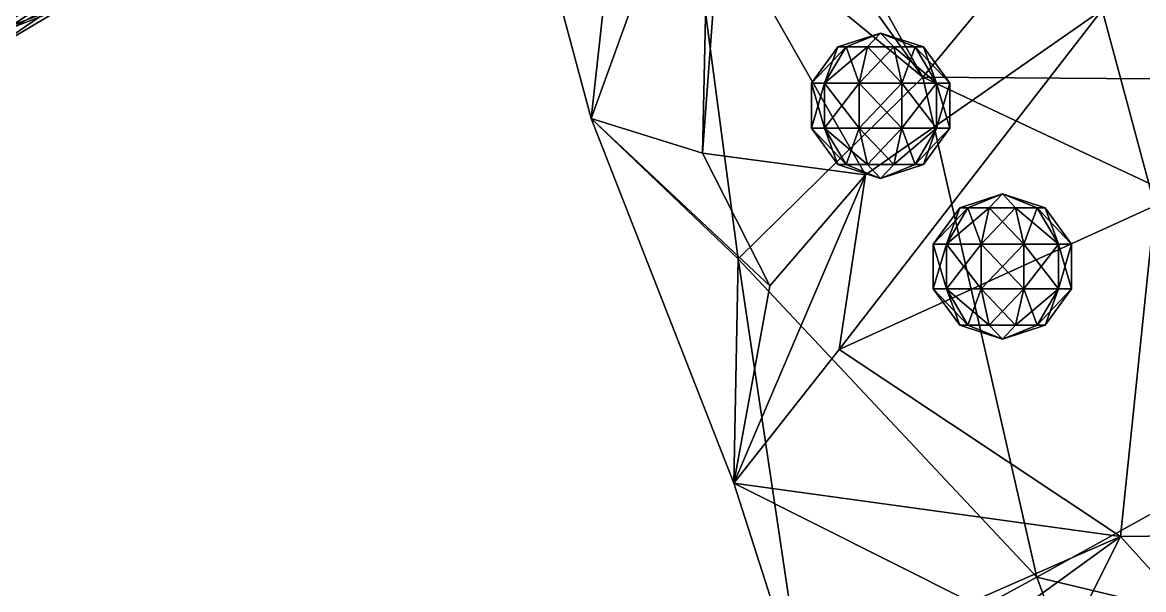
# Model space of a CAD drawing. Extents: x -86 to 86, y 0 to 86.
# Drawn here: x -25.39 to -5.78, y 27.53 to 37.47 of the extents above; entities that cross this region are included whole.
import ezdxf

# ---------------------------------------------------------------- set-up
doc = ezdxf.new("R2010")
doc.units = 0

msp = doc.modelspace()

# ---------------------------------------------------------------- linework, layer by layer
at = {"color": 1}
for points in [[(-15.439829, 35.784195, 40.333786), (-13.354083, 41.563065, 45.384727), (-19.042728, 49.230209, 25.578987)], [(-15.439829, 35.784195, 40.333786), (-19.042728, 49.230209, 25.578987), (-14.419427, 45.040329, 18.032034)], [(-14.419427, 45.040329, 18.032034), (-16.154825, 45.594284, 10.460905), (-9.635082, 36.505661, 11.895325)], [(-16.154825, 45.594284, 10.460905), (-14.799397, 40.741501, 8.209009), (-9.635082, 36.505661, 11.895325)], [(-0.003403, 36.43586, -10.216446), (-7.310323, 39.319679, -8.503519), (-0.003403, 45.439026, -26.574539)], [(-12.869248, 33.323929, 31.477707), (-15.439829, 35.784195, 40.333786), (-14.419427, 45.040329, 18.032034)], [(-12.869248, 33.323929, 31.477707), (-14.419427, 45.040329, 18.032034), (-9.635082, 36.505661, 11.895325)], [(-15.439829, 35.784195, 40.333786), (-13.491634, 35.176788, 46.035713), (-13.354083, 41.563065, 45.384727)], [(-13.491634, 35.176788, 46.035713), (-13.190995, 39.277458, 49.93959), (-13.354083, 41.563065, 45.384727)], [(-20.044535, 41.018829, -8.03052), (-26.021694, 36.926651, -9.962372), (-27.191629, 38.795563, -11.322567)], [(-19.988499, 41.087677, -5.358137), (-26.574797, 37.654846, -5.73368), (-26.107584, 37.068596, -7.633187)], [(-19.774496, 40.65686, -6.689052), (-19.988499, 41.087677, -5.358137), (-26.107584, 37.068596, -7.633187)], [(-20.044535, 41.018829, -8.03052), (-19.774496, 40.65686, -6.689052), (-26.021694, 36.926651, -9.962372)], [(-19.774496, 40.65686, -6.689052), (-26.107584, 37.068596, -7.633187), (-26.021694, 36.926651, -9.962372)], [(-9.635082, 36.505661, 11.895325), (-14.799397, 40.741501, 8.209009), (-7.310323, 39.319679, -8.503519)], [(-21.741617, 39.217407, 9.015057), (-21.887712, 40.400543, 10.06551), (-28.565977, 36.795807, 10.708767)], [(-21.887712, 40.400543, 10.06551), (-28.546062, 38.203796, 12.249634), (-28.565977, 36.795807, 10.708767)], [(-10.63812, 34.795792, 51.75602), (-13.190995, 39.277458, 49.93959), (-13.491634, 35.176788, 46.035713)], [(-10.63812, 34.795792, 51.75602), (-6.496929, 37.686081, 55.727654), (-13.190995, 39.277458, 49.93959)], [(-9.635082, 36.505661, 11.895325), (-7.310323, 39.319679, -8.503519), (-0.003403, 36.43586, -10.216446)], [(-22.585676, 39.157608, 6.478622), (-29.382132, 35.993858, 6.536383), (-30.622166, 38.01516, 5.493155)], [(-22.585676, 39.157608, 6.478622), (-21.989231, 38.759697, 7.699034), (-29.382132, 35.993858, 6.536383)], [(-21.989231, 38.759697, 7.699034), (-21.741617, 39.217407, 9.015057), (-28.762314, 36.146935, 8.782494)], [(-21.741617, 39.217407, 9.015057), (-28.565977, 36.795807, 10.708767), (-28.762314, 36.146935, 8.782494)], [(-2.220572, 38.909744, 55.581253), (-6.496929, 37.686081, 55.727654), (-5.581054, 34.253761, 54.350777)], [(-21.989231, 38.759697, 7.699034), (-28.762314, 36.146935, 8.782494), (-29.382132, 35.993858, 6.536383)], [(-5.581054, 34.253761, 54.350777), (-6.496929, 37.686081, 55.727654), (-11.100824, 31.7397, 52.257202)], [(-6.496929, 37.686081, 55.727654), (-10.63812, 34.795792, 51.75602), (-11.100824, 31.7397, 52.257202)], [(-10.980645, 37.036575, 50.681679), (-11.123477, 37.036575, 51.121269), (-10.375596, 37.279572, 51.121269)], [(-11.123477, 37.036575, 51.121269), (-10.980645, 37.036575, 51.560863), (-10.375596, 37.279572, 51.121269)], [(-10.606704, 37.036575, 50.409992), (-10.980645, 37.036575, 50.681679), (-10.375596, 37.279572, 51.121269)], [(-10.980645, 37.036575, 51.560863), (-10.606704, 37.036575, 51.83255), (-10.375596, 37.279572, 51.121269)], [(-10.144488, 37.036575, 50.409992), (-10.606704, 37.036575, 50.409992), (-10.375596, 37.279572, 51.121269)], [(-10.606704, 37.036575, 51.83255), (-10.144488, 37.036575, 51.83255), (-10.375596, 37.279572, 51.121269)], [(-9.770547, 37.036575, 50.681679), (-10.144488, 37.036575, 50.409992), (-10.375596, 37.279572, 51.121269)], [(-9.627715, 37.036575, 51.121269), (-9.770547, 37.036575, 50.681679), (-10.375596, 37.279572, 51.121269)], [(-9.770547, 37.036575, 51.560863), (-9.627715, 37.036575, 51.121269), (-10.375596, 37.279572, 51.121269)], [(-10.144488, 37.036575, 51.83255), (-9.770547, 37.036575, 51.560863), (-10.375596, 37.279572, 51.121269)], [(-11.354587, 36.400391, 50.409992), (-11.585694, 36.400391, 51.121269), (-10.980645, 37.036575, 50.681679)], [(-11.585694, 36.400391, 51.121269), (-11.123477, 37.036575, 51.121269), (-10.980645, 37.036575, 50.681679)], [(-11.585694, 36.400391, 51.121269), (-11.354587, 36.400391, 51.83255), (-11.123477, 37.036575, 51.121269)], [(-10.749537, 36.400391, 49.970398), (-11.354587, 36.400391, 50.409992), (-10.606704, 37.036575, 50.409992)], [(-11.354587, 36.400391, 50.409992), (-10.980645, 37.036575, 50.681679), (-10.606704, 37.036575, 50.409992)], [(-11.354587, 36.400391, 51.83255), (-10.749537, 36.400391, 52.272144), (-10.980645, 37.036575, 51.560863)], [(-11.354587, 36.400391, 51.83255), (-10.980645, 37.036575, 51.560863), (-11.123477, 37.036575, 51.121269)], [(-10.749537, 36.400391, 52.272144), (-10.606704, 37.036575, 51.83255), (-10.980645, 37.036575, 51.560863)], [(-10.001655, 36.400391, 49.970398), (-10.749537, 36.400391, 49.970398), (-10.144488, 37.036575, 50.409992)], [(-10.749537, 36.400391, 49.970398), (-10.606704, 37.036575, 50.409992), (-10.144488, 37.036575, 50.409992)], [(-10.749537, 36.400391, 52.272144), (-10.001655, 36.400391, 52.272144), (-10.606704, 37.036575, 51.83255)], [(-10.001655, 36.400391, 52.272144), (-10.144488, 37.036575, 51.83255), (-10.606704, 37.036575, 51.83255)], [(-10.001655, 36.400391, 49.970398), (-10.144488, 37.036575, 50.409992), (-9.770547, 37.036575, 50.681679)], [(-10.001655, 36.400391, 52.272144), (-9.396605, 36.400391, 51.83255), (-10.144488, 37.036575, 51.83255)], [(-9.396605, 36.400391, 51.83255), (-9.770547, 37.036575, 51.560863), (-10.144488, 37.036575, 51.83255)], [(-9.396605, 36.400391, 50.409992), (-10.001655, 36.400391, 49.970398), (-9.770547, 37.036575, 50.681679)], [(-9.396605, 36.400391, 50.409992), (-9.770547, 37.036575, 50.681679), (-9.627715, 37.036575, 51.121269)], [(-9.396605, 36.400391, 51.83255), (-9.165498, 36.400391, 51.121269), (-9.770547, 37.036575, 51.560863)], [(-9.165498, 36.400391, 51.121269), (-9.627715, 37.036575, 51.121269), (-9.770547, 37.036575, 51.560863)], [(-9.165498, 36.400391, 51.121269), (-9.396605, 36.400391, 50.409992), (-9.627715, 37.036575, 51.121269)], [(-7.64535, 27.754784, 26.308624), (-12.869248, 33.323929, 31.477707), (-9.635082, 36.505661, 11.895325)], [(-0.003063, 31.98484, 10.022373), (-9.635082, 36.505661, 11.895325), (-0.003403, 36.43586, -10.216446)], [(-7.64535, 27.754784, 26.308624), (-9.635082, 36.505661, 11.895325), (-0.003063, 31.98484, 10.022373)], [(-11.354587, 35.614014, 50.409992), (-11.585694, 35.614014, 51.121269), (-11.354587, 36.400391, 50.409992)], [(-11.585694, 35.614014, 51.121269), (-11.585694, 36.400391, 51.121269), (-11.354587, 36.400391, 50.409992)], [(-11.585694, 35.614014, 51.121269), (-11.354587, 35.614014, 51.83255), (-11.585694, 36.400391, 51.121269)], [(-11.354587, 35.614014, 51.83255), (-11.354587, 36.400391, 51.83255), (-11.585694, 36.400391, 51.121269)], [(-10.749537, 35.614014, 49.970398), (-11.354587, 35.614014, 50.409992), (-10.749537, 36.400391, 49.970398)], [(-11.354587, 35.614014, 50.409992), (-11.354587, 36.400391, 50.409992), (-10.749537, 36.400391, 49.970398)], [(-11.354587, 35.614014, 51.83255), (-10.749537, 35.614014, 52.272144), (-11.354587, 36.400391, 51.83255)], [(-10.749537, 35.614014, 52.272144), (-10.749537, 36.400391, 52.272144), (-11.354587, 36.400391, 51.83255)], [(-10.001655, 35.614014, 49.970398), (-10.749537, 35.614014, 49.970398), (-10.001655, 36.400391, 49.970398)], [(-10.749537, 35.614014, 49.970398), (-10.749537, 36.400391, 49.970398), (-10.001655, 36.400391, 49.970398)], [(-10.749537, 35.614014, 52.272144), (-10.001655, 35.614014, 52.272144), (-10.749537, 36.400391, 52.272144)], [(-10.001655, 35.614014, 52.272144), (-10.001655, 36.400391, 52.272144), (-10.749537, 36.400391, 52.272144)], [(-9.396605, 35.614014, 50.409992), (-10.001655, 35.614014, 49.970398), (-9.396605, 36.400391, 50.409992)], [(-10.001655, 35.614014, 49.970398), (-10.001655, 36.400391, 49.970398), (-9.396605, 36.400391, 50.409992)], [(-10.001655, 35.614014, 52.272144), (-9.396605, 35.614014, 51.83255), (-10.001655, 36.400391, 52.272144)], [(-9.396605, 35.614014, 51.83255), (-9.396605, 36.400391, 51.83255), (-10.001655, 36.400391, 52.272144)], [(-9.165498, 35.614014, 51.121269), (-9.396605, 35.614014, 50.409992), (-9.165498, 36.400391, 51.121269)], [(-9.396605, 35.614014, 50.409992), (-9.396605, 36.400391, 50.409992), (-9.165498, 36.400391, 51.121269)], [(-9.396605, 35.614014, 51.83255), (-9.165498, 35.614014, 51.121269), (-9.396605, 36.400391, 51.83255)], [(-9.165498, 35.614014, 51.121269), (-9.165498, 36.400391, 51.121269), (-9.396605, 36.400391, 51.83255)], [(-12.945855, 29.396553, 45.966255), (-15.439829, 35.784195, 40.333786), (-12.869248, 33.323929, 31.477707)], [(-12.945855, 29.396553, 45.966255), (-12.313594, 32.853394, 47.252907), (-15.439829, 35.784195, 40.333786)], [(-12.313594, 32.853394, 47.252907), (-13.491634, 35.176788, 46.035713), (-15.439829, 35.784195, 40.333786)], [(-11.123477, 34.977829, 51.121269), (-11.585694, 35.614014, 51.121269), (-11.354587, 35.614014, 50.409992)], [(-11.123477, 34.977829, 51.121269), (-10.980645, 34.977829, 51.560863), (-11.585694, 35.614014, 51.121269)], [(-10.980645, 34.977829, 51.560863), (-11.354587, 35.614014, 51.83255), (-11.585694, 35.614014, 51.121269)], [(-10.980645, 34.977829, 50.681679), (-11.123477, 34.977829, 51.121269), (-11.354587, 35.614014, 50.409992)], [(-10.980645, 34.977829, 50.681679), (-11.354587, 35.614014, 50.409992), (-10.749537, 35.614014, 49.970398)], [(-10.980645, 34.977829, 51.560863), (-10.606704, 34.977829, 51.83255), (-11.354587, 35.614014, 51.83255)], [(-10.606704, 34.977829, 51.83255), (-10.749537, 35.614014, 52.272144), (-11.354587, 35.614014, 51.83255)], [(-10.606704, 34.977829, 50.409992), (-10.980645, 34.977829, 50.681679), (-10.749537, 35.614014, 49.970398)], [(-10.606704, 34.977829, 50.409992), (-10.749537, 35.614014, 49.970398), (-10.001655, 35.614014, 49.970398)], [(-10.606704, 34.977829, 51.83255), (-10.144488, 34.977829, 51.83255), (-10.749537, 35.614014, 52.272144)], [(-10.144488, 34.977829, 51.83255), (-10.001655, 35.614014, 52.272144), (-10.749537, 35.614014, 52.272144)], [(-10.144488, 34.977829, 50.409992), (-10.606704, 34.977829, 50.409992), (-10.001655, 35.614014, 49.970398)], [(-9.770547, 34.977829, 50.681679), (-10.144488, 34.977829, 50.409992), (-9.396605, 35.614014, 50.409992)], [(-10.144488, 34.977829, 50.409992), (-10.001655, 35.614014, 49.970398), (-9.396605, 35.614014, 50.409992)], [(-10.144488, 34.977829, 51.83255), (-9.770547, 34.977829, 51.560863), (-10.001655, 35.614014, 52.272144)], [(-9.770547, 34.977829, 51.560863), (-9.396605, 35.614014, 51.83255), (-10.001655, 35.614014, 52.272144)], [(-9.627715, 34.977829, 51.121269), (-9.770547, 34.977829, 50.681679), (-9.165498, 35.614014, 51.121269)], [(-9.770547, 34.977829, 50.681679), (-9.396605, 35.614014, 50.409992), (-9.165498, 35.614014, 51.121269)], [(-9.770547, 34.977829, 51.560863), (-9.627715, 34.977829, 51.121269), (-9.396605, 35.614014, 51.83255)], [(-9.627715, 34.977829, 51.121269), (-9.165498, 35.614014, 51.121269), (-9.396605, 35.614014, 51.83255)], [(-12.313594, 32.853394, 47.252907), (-10.63812, 34.795792, 51.75602), (-13.491634, 35.176788, 46.035713)], [(-10.375596, 34.734833, 51.121269), (-11.123477, 34.977829, 51.121269), (-10.980645, 34.977829, 50.681679)], [(-10.375596, 34.734833, 51.121269), (-10.980645, 34.977829, 51.560863), (-11.123477, 34.977829, 51.121269)], [(-10.375596, 34.734833, 51.121269), (-10.980645, 34.977829, 50.681679), (-10.606704, 34.977829, 50.409992)], [(-10.375596, 34.734833, 51.121269), (-10.606704, 34.977829, 51.83255), (-10.980645, 34.977829, 51.560863)], [(-10.375596, 34.734833, 51.121269), (-10.606704, 34.977829, 50.409992), (-10.144488, 34.977829, 50.409992)], [(-10.375596, 34.734833, 51.121269), (-10.144488, 34.977829, 51.83255), (-10.606704, 34.977829, 51.83255)], [(-10.375596, 34.734833, 51.121269), (-10.144488, 34.977829, 50.409992), (-9.770547, 34.977829, 50.681679)], [(-10.375596, 34.734833, 51.121269), (-9.770547, 34.977829, 50.681679), (-9.627715, 34.977829, 51.121269)], [(-10.375596, 34.734833, 51.121269), (-9.627715, 34.977829, 51.121269), (-9.770547, 34.977829, 51.560863)], [(-10.375596, 34.734833, 51.121269), (-9.770547, 34.977829, 51.560863), (-10.144488, 34.977829, 51.83255)], [(-11.100824, 31.7397, 52.257202), (-10.63812, 34.795792, 51.75602), (-12.945855, 29.396553, 45.966255)], [(-10.63812, 34.795792, 51.75602), (-12.313594, 32.853394, 47.252907), (-12.945855, 29.396553, 45.966255)], [(-8.849312, 34.221466, 52.283417), (-8.992144, 34.221466, 52.723007), (-8.244263, 34.46447, 52.723007)], [(-8.992144, 34.221466, 52.723007), (-8.849312, 34.221466, 53.162605), (-8.244263, 34.46447, 52.723007)], [(-8.47537, 34.221466, 52.01173), (-8.849312, 34.221466, 52.283417), (-8.244263, 34.46447, 52.723007)], [(-8.849312, 34.221466, 53.162605), (-8.47537, 34.221466, 53.434288), (-8.244263, 34.46447, 52.723007)], [(-8.013155, 34.221466, 52.01173), (-8.47537, 34.221466, 52.01173), (-8.244263, 34.46447, 52.723007)], [(-8.47537, 34.221466, 53.434288), (-8.013155, 34.221466, 53.434288), (-8.244263, 34.46447, 52.723007)], [(-7.639214, 34.221466, 52.283417), (-8.013155, 34.221466, 52.01173), (-8.244263, 34.46447, 52.723007)], [(-7.496381, 34.221466, 52.723007), (-7.639214, 34.221466, 52.283417), (-8.244263, 34.46447, 52.723007)], [(-7.639214, 34.221466, 53.162605), (-7.496381, 34.221466, 52.723007), (-8.244263, 34.46447, 52.723007)], [(-8.013155, 34.221466, 53.434288), (-7.639214, 34.221466, 53.162605), (-8.244263, 34.46447, 52.723007)], [(-11.100824, 31.7397, 52.257202), (-6.178927, 28.462631, 52.511536), (-5.581054, 34.253761, 54.350777)], [(-9.223253, 33.585281, 52.01173), (-9.454361, 33.585281, 52.723007), (-8.849312, 34.221466, 52.283417)], [(-9.454361, 33.585281, 52.723007), (-8.992144, 34.221466, 52.723007), (-8.849312, 34.221466, 52.283417)], [(-9.454361, 33.585281, 52.723007), (-9.223253, 33.585281, 53.434288), (-8.992144, 34.221466, 52.723007)], [(-8.618204, 33.585281, 51.572136), (-9.223253, 33.585281, 52.01173), (-8.47537, 34.221466, 52.01173)], [(-9.223253, 33.585281, 52.01173), (-8.849312, 34.221466, 52.283417), (-8.47537, 34.221466, 52.01173)], [(-9.223253, 33.585281, 53.434288), (-8.618204, 33.585281, 53.873878), (-8.849312, 34.221466, 53.162605)], [(-9.223253, 33.585281, 53.434288), (-8.849312, 34.221466, 53.162605), (-8.992144, 34.221466, 52.723007)], [(-8.618204, 33.585281, 53.873878), (-8.47537, 34.221466, 53.434288), (-8.849312, 34.221466, 53.162605)], [(-7.870321, 33.585281, 51.572136), (-8.618204, 33.585281, 51.572136), (-8.013155, 34.221466, 52.01173)], [(-8.618204, 33.585281, 51.572136), (-8.47537, 34.221466, 52.01173), (-8.013155, 34.221466, 52.01173)], [(-8.618204, 33.585281, 53.873878), (-7.870321, 33.585281, 53.873878), (-8.47537, 34.221466, 53.434288)], [(-7.870321, 33.585281, 53.873878), (-8.013155, 34.221466, 53.434288), (-8.47537, 34.221466, 53.434288)], [(-7.870321, 33.585281, 51.572136), (-8.013155, 34.221466, 52.01173), (-7.639214, 34.221466, 52.283417)], [(-7.870321, 33.585281, 53.873878), (-7.265273, 33.585281, 53.434288), (-8.013155, 34.221466, 53.434288)], [(-7.265273, 33.585281, 53.434288), (-7.639214, 34.221466, 53.162605), (-8.013155, 34.221466, 53.434288)], [(-7.265273, 33.585281, 52.01173), (-7.870321, 33.585281, 51.572136), (-7.639214, 34.221466, 52.283417)], [(-7.265273, 33.585281, 52.01173), (-7.639214, 34.221466, 52.283417), (-7.496381, 34.221466, 52.723007)], [(-7.265273, 33.585281, 53.434288), (-7.034164, 33.585281, 52.723007), (-7.639214, 34.221466, 53.162605)], [(-7.034164, 33.585281, 52.723007), (-7.496381, 34.221466, 52.723007), (-7.639214, 34.221466, 53.162605)], [(-7.034164, 33.585281, 52.723007), (-7.265273, 33.585281, 52.01173), (-7.496381, 34.221466, 52.723007)], [(-6.178927, 28.462631, 52.511536), (-3.241655, 28.500084, 53.78627), (-5.581054, 34.253761, 54.350777)], [(-9.223253, 32.798912, 52.01173), (-9.454361, 32.798912, 52.723007), (-9.223253, 33.585281, 52.01173)], [(-9.454361, 32.798912, 52.723007), (-9.454361, 33.585281, 52.723007), (-9.223253, 33.585281, 52.01173)], [(-9.454361, 32.798912, 52.723007), (-9.223253, 32.798912, 53.434288), (-9.454361, 33.585281, 52.723007)], [(-9.223253, 32.798912, 53.434288), (-9.223253, 33.585281, 53.434288), (-9.454361, 33.585281, 52.723007)], [(-8.618204, 32.798912, 51.572136), (-9.223253, 32.798912, 52.01173), (-8.618204, 33.585281, 51.572136)], [(-9.223253, 32.798912, 52.01173), (-9.223253, 33.585281, 52.01173), (-8.618204, 33.585281, 51.572136)], [(-9.223253, 32.798912, 53.434288), (-8.618204, 32.798912, 53.873878), (-9.223253, 33.585281, 53.434288)], [(-8.618204, 32.798912, 53.873878), (-8.618204, 33.585281, 53.873878), (-9.223253, 33.585281, 53.434288)], [(-7.870321, 32.798912, 51.572136), (-8.618204, 32.798912, 51.572136), (-7.870321, 33.585281, 51.572136)], [(-8.618204, 32.798912, 51.572136), (-8.618204, 33.585281, 51.572136), (-7.870321, 33.585281, 51.572136)], [(-8.618204, 32.798912, 53.873878), (-7.870321, 32.798912, 53.873878), (-8.618204, 33.585281, 53.873878)], [(-7.870321, 32.798912, 53.873878), (-7.870321, 33.585281, 53.873878), (-8.618204, 33.585281, 53.873878)], [(-7.265273, 32.798912, 52.01173), (-7.870321, 32.798912, 51.572136), (-7.265273, 33.585281, 52.01173)], [(-7.870321, 32.798912, 51.572136), (-7.870321, 33.585281, 51.572136), (-7.265273, 33.585281, 52.01173)], [(-7.870321, 32.798912, 53.873878), (-7.265273, 32.798912, 53.434288), (-7.870321, 33.585281, 53.873878)], [(-7.265273, 32.798912, 53.434288), (-7.265273, 33.585281, 53.434288), (-7.870321, 33.585281, 53.873878)], [(-7.034164, 32.798912, 52.723007), (-7.265273, 32.798912, 52.01173), (-7.034164, 33.585281, 52.723007)], [(-7.265273, 32.798912, 52.01173), (-7.265273, 33.585281, 52.01173), (-7.034164, 33.585281, 52.723007)], [(-7.265273, 32.798912, 53.434288), (-7.034164, 32.798912, 52.723007), (-7.265273, 33.585281, 53.434288)], [(-7.034164, 32.798912, 52.723007), (-7.034164, 33.585281, 52.723007), (-7.265273, 33.585281, 53.434288)], [(-11.704825, 25.54068, 39.765533), (-12.945855, 29.396553, 45.966255), (-12.869248, 33.323929, 31.477707)], [(-11.704825, 25.54068, 39.765533), (-12.869248, 33.323929, 31.477707), (-7.64535, 27.754784, 26.308624)], [(-8.992144, 32.162727, 52.723007), (-9.454361, 32.798912, 52.723007), (-9.223253, 32.798912, 52.01173)], [(-8.992144, 32.162727, 52.723007), (-8.849312, 32.162727, 53.162605), (-9.454361, 32.798912, 52.723007)], [(-8.849312, 32.162727, 53.162605), (-9.223253, 32.798912, 53.434288), (-9.454361, 32.798912, 52.723007)], [(-8.849312, 32.162727, 52.283417), (-8.992144, 32.162727, 52.723007), (-9.223253, 32.798912, 52.01173)], [(-8.849312, 32.162727, 52.283417), (-9.223253, 32.798912, 52.01173), (-8.618204, 32.798912, 51.572136)], [(-8.849312, 32.162727, 53.162605), (-8.47537, 32.162727, 53.434288), (-9.223253, 32.798912, 53.434288)], [(-8.47537, 32.162727, 53.434288), (-8.618204, 32.798912, 53.873878), (-9.223253, 32.798912, 53.434288)], [(-8.47537, 32.162727, 52.01173), (-8.849312, 32.162727, 52.283417), (-8.618204, 32.798912, 51.572136)], [(-8.47537, 32.162727, 52.01173), (-8.618204, 32.798912, 51.572136), (-7.870321, 32.798912, 51.572136)], [(-8.47537, 32.162727, 53.434288), (-8.013155, 32.162727, 53.434288), (-8.618204, 32.798912, 53.873878)], [(-8.013155, 32.162727, 53.434288), (-7.870321, 32.798912, 53.873878), (-8.618204, 32.798912, 53.873878)], [(-8.013155, 32.162727, 52.01173), (-8.47537, 32.162727, 52.01173), (-7.870321, 32.798912, 51.572136)], [(-7.639214, 32.162727, 52.283417), (-8.013155, 32.162727, 52.01173), (-7.265273, 32.798912, 52.01173)], [(-8.013155, 32.162727, 52.01173), (-7.870321, 32.798912, 51.572136), (-7.265273, 32.798912, 52.01173)], [(-8.013155, 32.162727, 53.434288), (-7.639214, 32.162727, 53.162605), (-7.870321, 32.798912, 53.873878)], [(-7.639214, 32.162727, 53.162605), (-7.265273, 32.798912, 53.434288), (-7.870321, 32.798912, 53.873878)], [(-7.496381, 32.162727, 52.723007), (-7.639214, 32.162727, 52.283417), (-7.034164, 32.798912, 52.723007)], [(-7.639214, 32.162727, 52.283417), (-7.265273, 32.798912, 52.01173), (-7.034164, 32.798912, 52.723007)], [(-7.639214, 32.162727, 53.162605), (-7.496381, 32.162727, 52.723007), (-7.265273, 32.798912, 53.434288)], [(-7.496381, 32.162727, 52.723007), (-7.034164, 32.798912, 52.723007), (-7.265273, 32.798912, 53.434288)], [(-8.244263, 31.919724, 52.723007), (-8.992144, 32.162727, 52.723007), (-8.849312, 32.162727, 52.283417)], [(-8.244263, 31.919724, 52.723007), (-8.849312, 32.162727, 53.162605), (-8.992144, 32.162727, 52.723007)], [(-8.244263, 31.919724, 52.723007), (-8.849312, 32.162727, 52.283417), (-8.47537, 32.162727, 52.01173)], [(-8.244263, 31.919724, 52.723007), (-8.47537, 32.162727, 53.434288), (-8.849312, 32.162727, 53.162605)], [(-8.244263, 31.919724, 52.723007), (-8.47537, 32.162727, 52.01173), (-8.013155, 32.162727, 52.01173)], [(-8.244263, 31.919724, 52.723007), (-8.013155, 32.162727, 53.434288), (-8.47537, 32.162727, 53.434288)], [(-8.244263, 31.919724, 52.723007), (-8.013155, 32.162727, 52.01173), (-7.639214, 32.162727, 52.283417)], [(-8.244263, 31.919724, 52.723007), (-7.639214, 32.162727, 52.283417), (-7.496381, 32.162727, 52.723007)], [(-8.244263, 31.919724, 52.723007), (-7.496381, 32.162727, 52.723007), (-7.639214, 32.162727, 53.162605)], [(-8.244263, 31.919724, 52.723007), (-7.639214, 32.162727, 53.162605), (-8.013155, 32.162727, 53.434288)], [(-0.006468, 25.92337, 24.383583), (-7.64535, 27.754784, 26.308624), (-0.003063, 31.98484, 10.022373)], [(-6.178927, 28.462631, 52.511536), (-11.100824, 31.7397, 52.257202), (-12.945855, 29.396553, 45.966255)], [(-8.797855, 27.313873, 48.28727), (-6.178927, 28.462631, 52.511536), (-12.945855, 29.396553, 45.966255)], [(-8.797855, 27.313873, 48.28727), (-12.945855, 29.396553, 45.966255), (-11.704825, 25.54068, 39.765533)], [(-8.797855, 27.313873, 48.28727), (-10.422258, 25.380997, 51.140785), (-6.178927, 28.462631, 52.511536)], [(-10.422258, 25.380997, 51.140785), (-7.249038, 26.326492, 53.634079), (-6.178927, 28.462631, 52.511536)], [(-6.178927, 28.462631, 52.511536), (-7.249038, 26.326492, 53.634079), (-4.229031, 26.303001, 52.514938)], [(-6.178927, 28.462631, 52.511536), (-4.229031, 26.303001, 52.514938), (-3.241655, 28.500084, 53.78627)], [(-5.17589, 21.02565, 35.487473), (-11.704825, 25.54068, 39.765533), (-7.64535, 27.754784, 26.308624)], [(-5.17589, 21.02565, 35.487473), (-7.64535, 27.754784, 26.308624), (-0.006468, 25.92337, 24.383583)]]:
    msp.add_3dface(points, dxfattribs=at)

doc.saveas('drawing.dxf')
